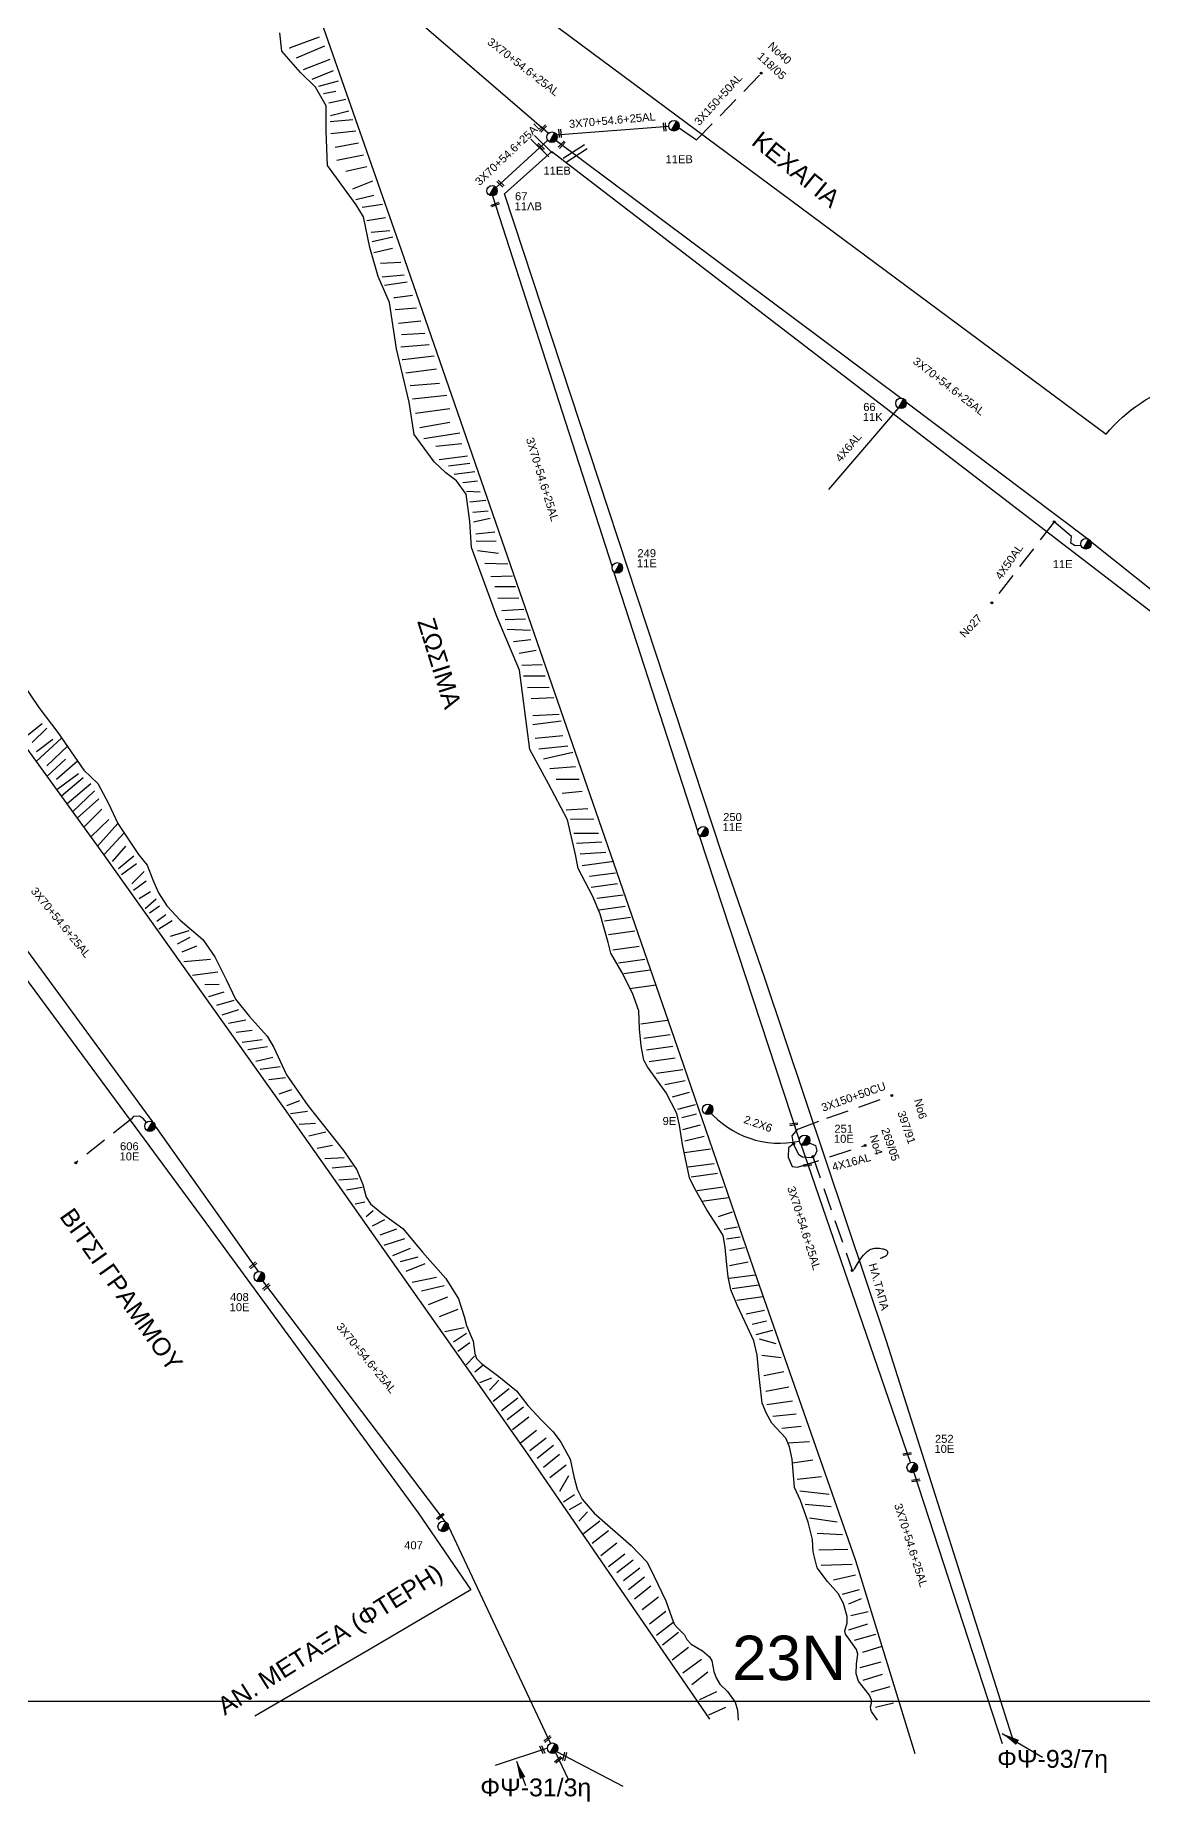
# Model space of a CAD drawing. Header units: millimetres. Extents: x 895 to 1951, y 728 to 1259.
# Drawn here: x 1257.2 to 1381.8, y 734.7 to 933.4 of the extents above; entities that cross this region are included whole.
import ezdxf

# ---------------------------------------------------------------- set-up
doc = ezdxf.new("R2010")
doc.units = ezdxf.units.MM
doc.linetypes.add('DASHED', pattern=[19.05, 12.7, -6.35])
for name, color, linetype in [('Άγνωστα', 7, 'Continuous'), ('Επιγραφές - Σχήματα', 7, 'Continuous'), ('Καλώδια ΧΤ   3x150+50AL', 7, 'DASHED'), ('Καλώδια ΧΤ   3x150+50CU', 7, 'DASHED'), ('Καλώδια ΧΤ   4x16AL', 7, 'DASHED'), ('Μηχανική τομή', 7, 'Continuous'), ('Στύλος ΦΜ', 7, 'Continuous'), ('Στύλος ΦΜ @ 1', 7, 'Continuous'), ('Συνδέσεις', 7, 'Continuous'), ('Συνεστραμμένα ΧΤ   3x70+54.6+25 AL', 7, 'SYN_LINE'), ('Τομή', 7, 'Continuous'), ('Υπόβαθρο ΔΕΗ', 7, 'Continuous'), ('Υπόγεια Καλώδια Δικτύου ΧΤ      2Χ6 CU', 7, 'DASHED'), ('Υπόγεια καλώδια Δικτύου ΧΤ και Παρ. ΧΤ - 3X150+70 AL', 7, 'DASHED'), ('Υπόγεια καλώδια Παροχών ΧΤ   4x50AL', 7, 'DASHED'), ('Υπόγεια καλώδια Παροχών ΧΤ   4x6', 7, 'DASHED')]:
    doc.layers.add(name, color=color, linetype=linetype)
doc.styles.add('arial', font='ARIAL.TTF')
doc.styles.get("Standard").update_dxf_attribs({"font": 'ARIAL.TTF'})
doc.linetypes.add('SYN_LINE', pattern='A,0.5,-0.0001,["/\\/\\/\\/",Standard,S=0.1,R=0,X=0,Y=-0.05],-0.25', length=0.7501)
doc.dimstyles.new('ISO-25', dxfattribs={"dimtxt": 2.5, "dimasz": 2.5, "dimexe": 1.25, "dimexo": 0.625, "dimtad": 1, "dimtxsty": 'Standard', "dimcen": 2.5, "dimadec": 0, "dimazin": 0, "dimtfac": 1, "dimtmove": 0, "dimatfit": 3, "dimfxl": 1, "dimarcsym": 0})

# ---------------------------------------------------------------- blocks, each defined once
blk = doc.blocks.new('ΥΠΑΡΧΩΝ ΤΣΙΜΕΝΤΕΝΙΟΣ ΣΤΥΛΟΣ')
at = {"layer": 'Στύλος ΦΜ'}
blk.add_hatch(color=7, dxfattribs=at).paths.add_polyline_path([(-1.29, -2.28, 0.574793), (2.62, 0, 0.268822), (1.3, 2.27)])
at = {"layer": 'Στύλος ΦΜ', "color": 7}
blk.add_line((-1.29, -2.28), (1.3, 2.27), dxfattribs=at)
blk.add_circle((0, 0), 2.62, dxfattribs=at)
at = {"layer": 'Στύλος ΦΜ', "flags": 4}
for tag, p in [('ΑΡΙΘΜΟΣ', (-4.68, 8.05)), ('ΤΥΠΟΣ', (-4.91, 3.03))]:
    blk.add_attdef(tag, p, '', height=4, dxfattribs=at)
blk = doc.blocks.new('ΜΗΧΑΝΙΚΗ ΤΟΜΗ')
at = {"layer": 'Μηχανική τομή', "ltscale": 40}
for p, q in [((-1.89, 0.78), (1.89, 0.78)), ((1.89, 0), (-1.89, 0))]:
    blk.add_line(p, q, dxfattribs=at)
blk = doc.blocks.new('ΤΟΜΗ')
at = {"layer": 'Τομή', "ltscale": 40}
for p, q in [((-5.68, 0), (5.68, 0)), ((5.68, -2.33), (-5.68, -2.33))]:
    blk.add_line(p, q, dxfattribs=at)
blk = doc.blocks.new('_ΣΥΝΔΕΣΗ')
at = {"layer": 'Συνδέσεις', "linetype": 'SYN_LINE', "ltscale": 40}
blk.add_hatch(color=256, dxfattribs=at).paths.add_polyline_path([(0.5, -0.01, 1), (-0.5, -0.01, 1)])
at = {"layer": 'Συνδέσεις'}
blk.add_circle((0, -0.01), 0.5, dxfattribs=at)

msp = doc.modelspace()

# ---------------------------------------------------------------- linework, layer by layer
at = {"layer": 'Άγνωστα', "color": 62, "linetype": 'DASHED', "ltscale": 0.2}
msp.add_lwpolyline([(1269.66, 811.1), (1269.33, 811.5), (1268.9, 811.79), (1268.2, 811.75), (1267.96, 811.45), (1261.72, 806.56)], dxfattribs=at)
at = {"layer": 'Άγνωστα', "color": 173, "linetype": 'DASHED', "ltscale": 0.2}
msp.add_lwpolyline([(1344.64, 807.25), (1349.07, 794.47)], dxfattribs=at)
at = {"layer": 'Επιγραφές - Σχήματα'}
msp.add_lwpolyline([(897.66, 745.99), (1897.31, 745.99), (1897.31, 1250.94), (897.66, 1250.94)], close=True, dxfattribs=at)
msp.add_lwpolyline([(1349.31, 794.57), (1349.56, 795.01), (1349.79, 795.38), (1349.99, 795.69), (1350.17, 795.95), (1350.34, 796.16), (1350.49, 796.33), (1350.63, 796.47), (1350.77, 796.59), (1350.9, 796.68), (1351.04, 796.76), (1351.17, 796.83), (1351.31, 796.88), (1351.44, 796.91), (1351.58, 796.94), (1351.72, 796.95), (1351.86, 796.96), (1352, 796.95), (1352.15, 796.94), (1352.29, 796.93), (1352.43, 796.9), (1352.56, 796.88), (1352.67, 796.84), (1352.78, 796.8), (1352.87, 796.76), (1352.94, 796.71), (1353, 796.66), (1353.04, 796.6), (1353.06, 796.54), (1353.07, 796.48), (1353.06, 796.42), (1353.04, 796.35), (1353.01, 796.29), (1352.97, 796.22), (1352.92, 796.15), (1352.85, 796.09), (1352.77, 796.03), (1352.67, 795.97), (1352.54, 795.91), (1352.4, 795.85), (1352.23, 795.8)], dxfattribs=at)
at = {"layer": 'Καλώδια ΧΤ   3x150+50AL', "ltscale": 0.2}
msp.add_lwpolyline([(1329.5, 923.06), (1331.56, 921.62), (1338.92, 929.15)], dxfattribs=at)
at = {"layer": 'Καλώδια ΧΤ   3x150+50CU', "color": 173, "ltscale": 0.2}
msp.add_lwpolyline([(1344.24, 808.8), (1344.95, 808.5), (1345.11, 807.9), (1344.86, 807.38), (1344.42, 807.13), (1343.49, 807.19), (1343.09, 807.46), (1342.49, 808.68), (1342.34, 809.59), (1342.96, 810.35), (1346.24, 811.57), (1353.54, 814.12)], dxfattribs=at)
at = {"layer": 'Καλώδια ΧΤ   4x16AL', "color": 173, "ltscale": 0.2}
msp.add_lwpolyline([(1342.49, 808.68), (1341.91, 808.24), (1341.88, 807.19), (1342.33, 806.15), (1342.92, 806.05), (1350.53, 808.51)], dxfattribs=at)
at = {"layer": 'Συνεστραμμένα ΧΤ   3x70+54.6+25 AL', "color": 30, "ltscale": 20}
for points in [[(1288.53, 945.09), (1314.92, 922.37)], [(1314.78, 740.71), (1308.9, 738.75)]]:
    msp.add_lwpolyline(points, dxfattribs=at)
at = {"layer": 'Συνεστραμμένα ΧΤ   3x70+54.6+25 AL', "ltscale": 20}
msp.add_lwpolyline([(1315.75, 922.2), (1328.44, 923.16)], dxfattribs=at)
at = {"layer": 'Συνεστραμμένα ΧΤ   3x70+54.6+25 AL', "color": 173, "ltscale": 20}
for points in [[(1314.82, 921.58), (1309.02, 916.27)], [(1308.59, 915.31), (1322.07, 873.61)], [(1322.23, 873.06), (1331.71, 843.79)], [(1343.14, 809.09), (1331.91, 843.35)], [(1355.64, 772.85), (1343.28, 808.72)], [(1356.01, 771.73), (1365.95, 741.25)]]:
    msp.add_lwpolyline(points, dxfattribs=at)
at = {"layer": 'Συνεστραμμένα ΧΤ   3x70+54.6+25 AL', "color": 151, "ltscale": 20}
for points in [[(1315.76, 921.56), (1354.6, 892.57)], [(1355.13, 892.15), (1375.57, 876.74), (1375.57, 876.74)], [(1375.88, 876.5), (1396.2, 860.3), (1396.2, 860.3)]]:
    msp.add_lwpolyline(points, dxfattribs=at)
at = {"layer": 'Συνεστραμμένα ΧΤ   3x70+54.6+25 AL', "color": 62, "ltscale": 20}
for points in [[(1253.8, 833.01), (1255.45, 831.49), (1270.35, 811.18)], [(1270.65, 810.67), (1282.24, 794.32)], [(1282.71, 793.27), (1303.24, 766.21)], [(1303.65, 765.65), (1315.12, 741.24)], [(1315.71, 740.23), (1317.14, 737.15)], [(1315.82, 740.33), (1323.27, 736.45)]]:
    msp.add_lwpolyline(points, dxfattribs=at)
at = {"layer": 'Υπόβαθρο ΔΕΗ'}
msp.add_lwpolyline([(1401.46, 945.34), (1403.34, 966.33), (1390.19, 976.26), (1369.37, 991.77), (1350.86, 1005.65), (1349.76, 1006.27), (1348.45, 1006.55), (1347.22, 1006.45), (1346.1, 1006.15), (1344.79, 1005.27), (1343.92, 1004.24), (1335.92, 993.32), (1326.54, 980.1), (1312.69, 960.95), (1303.24, 947.9), (1303.24, 947.9, 0.290184), (1304.38, 942.91), (1377.64, 888.51, -0.299099), (1396.45, 894.29)], format="xyb", close=True, dxfattribs=at)
for points in [[(1356.16, 740.09), (1349.47, 761.77), (1338.39, 793.51), (1330.14, 817.49), (1321.93, 841.25), (1298.05, 910.06), (1286.81, 942.22), (1285.74, 943.72), (1283.22, 945.34), (1209.46, 1000.87, 0.331413), (1203.13, 1000.91), (1168.85, 981.36, 0.491397), (1167.92, 974.75), (1189.46, 945.34), (1264.83, 841.25), (1286, 811.5), (1312.59, 773.73), (1333.03, 743.97)], [(1367.29, 741.26), (1352.92, 786.49), (1339.26, 827.32), (1334.46, 841.25), (1309.96, 915.57), (1315.28, 920.32), (1394.57, 859.47), (1394.57, 859.47, -0.261674), (1395.24, 857.21), (1394.18, 841.25), (1391.39, 797.28), (1388.57, 756.78), (1387.24, 738.94)], [(1194.37, 744.58), (1173.38, 782.52, -0.428322), (1177.53, 795.72), (1211.05, 814.67), (1231.17, 825.87, 0.097772), (1253.84, 830.33), (1276.35, 799.82), (1300.23, 767.19), (1306.18, 758.51), (1295.02, 751.97), (1281.86, 744.33)]]:
    msp.add_lwpolyline(points, format="xyb", dxfattribs=at)
for points in [[(1351.94, 743.88), (1351.24, 744.85), (1351.17, 745.05), (1351.14, 745.35), (1351.23, 745.77), (1351.25, 746.16), (1351.04, 746.68), (1349.79, 748.25), (1349.53, 749.06), (1349.56, 750.19), (1349.7, 751.28), (1349.56, 751.8), (1348.72, 752.96), (1348.33, 753.52), (1348.24, 753.91), (1348.51, 754.83), (1348.52, 755.52), (1348.11, 757), (1347.5, 758.13), (1346.29, 759.45), (1345.12, 761), (1344.67, 762.79), (1344.61, 764.17), (1344.11, 766.12), (1343.27, 768.56), (1342.58, 770.02), (1342.32, 773.21), (1342.02, 774.62), (1341.61, 775.6), (1340.05, 777.26), (1339.42, 778.35), (1338.96, 779.53), (1338.56, 782.87), (1338.38, 784.91), (1338, 786.53), (1337.3, 788.07), (1336.19, 790.46), (1335.42, 792.28), (1335.14, 793.73), (1334.95, 795.45), (1334.78, 797.07), (1334.57, 798.39), (1333.89, 799.46), (1332.74, 801.28), (1331.28, 803.79), (1330.76, 804.85), (1330.58, 805.75), (1329.98, 808.62), (1329.65, 810.8), (1329.34, 812.11), (1328.14, 814.42), (1326.03, 817.36), (1325.64, 818.12), (1325.34, 819.73), (1325.16, 821.61), (1325.08, 823.66), (1324.37, 825.64), (1323.15, 828.02), (1321.92, 830.14), (1321.62, 831.33), (1320.72, 834.52), (1319.88, 836.5), (1318.24, 839.67), (1317.93, 841.25), (1317.03, 845.15), (1314.91, 849.2), (1312.81, 853.04), (1311.63, 861.96), (1309.08, 868), (1306.24, 875.76), (1306.05, 878.71), (1305.65, 881.78), (1304.55, 883.28), (1303.34, 884.17), (1302.05, 885.4), (1299.8, 888.5), (1299.23, 892.12), (1297.81, 898.1), (1297.01, 903.32), (1295.75, 906.24), (1294.8, 909.52), (1294.11, 912.98), (1293.28, 914.3), (1290.05, 918.73), (1289.91, 922.59), (1289.91, 925.45), (1288.68, 927.56), (1287.02, 929.2), (1284.92, 931.61), (1284.68, 933.66)], [(1285.77, 931.95), (1285.89, 932.01), (1289.16, 933.22)], [(1289.72, 932.17), (1286.53, 930.8)], [(1287.33, 929.53), (1287.34, 929.54), (1290.35, 930.69)], [(1290.68, 929.37), (1288.29, 928.41)], [(1289.05, 927.68), (1291.27, 928.27)], [(1290.98, 927.08), (1289.58, 926.8)], [(1292.11, 926.18), (1290.19, 925.75)], [(1290.33, 923.7), (1292.9, 923.92)], [(1290.38, 924.38), (1292.46, 924.9)], [(1293.22, 922.62), (1290.41, 922.3)], [(1293.52, 921.24), (1290.92, 920.77)], [(1294.11, 919.91), (1294.1, 919.91), (1291.09, 919.29)], [(1292.11, 918.11), (1294.48, 918.63)], [(1292.91, 916.11), (1295.16, 917)], [(1295.27, 915.36), (1293.24, 914.86)], [(1296.24, 914.34), (1293.94, 914.01)], [(1296.58, 912.87), (1294.48, 912.52)], [(1297.06, 911.4), (1294.94, 911.19)], [(1295.07, 910.18), (1297.39, 910.72)], [(1295.26, 908.95), (1297.34, 909.45)], [(1295.99, 907.75), (1298.28, 907.88)], [(1296.2, 906.21), (1298.67, 906.43)], [(1296.47, 905.29), (1299.02, 905.67)], [(1297.52, 903.9), (1297.67, 903.9), (1299.59, 904.16)], [(1297.64, 902.54), (1300.06, 902.74)], [(1300.53, 901.24), (1298.03, 900.95)], [(1298.3, 898.34), (1301.48, 898.59)], [(1300.98, 899.86), (1298.35, 899.7)], [(1298.46, 896.93), (1298.51, 896.93), (1302.05, 897.33)], [(1298.87, 895.43), (1302.32, 895.88)], [(1302.64, 894.21), (1299.33, 893.94)], [(1299.62, 892.49), (1303.47, 892.89), (1303.47, 892.89)], [(1299.94, 890.87), (1303.79, 891.39)], [(1300.42, 889.28), (1303.79, 889.87)], [(1304.93, 888.65), (1300.89, 887.99)], [(1305.15, 887.44), (1302.23, 887.15)], [(1305.79, 886.06), (1302.62, 885.62), (1302.62, 885.62)], [(1306.04, 885.22), (1303.67, 884.92)], [(1304.28, 884.02), (1306.63, 884.31)], [(1305.25, 883.07), (1305.27, 883.08), (1306.92, 883.27)], [(1307.22, 882.01), (1305.68, 882.08)], [(1306.07, 880.92), (1307.84, 881.09)], [(1308.1, 879.87), (1306.38, 879.72)], [(1306.48, 878.67), (1308.36, 879.06)], [(1306.74, 877.29), (1308.87, 877.55)], [(1309.03, 876.49), (1306.78, 876.43)], [(1309.27, 875.11), (1306.9, 875.41)], [(1310.34, 873.9), (1307.74, 873.97)], [(1310.84, 872.56), (1308.43, 872.48)], [(1308.85, 871.4), (1308.91, 871.4), (1311.21, 871.39)], [(1309.22, 870.07), (1311.58, 870.1)], [(1309.67, 868.69), (1312.13, 868.82)], [(1312.33, 867.7), (1310.02, 867.64)], [(1310.27, 866.58), (1312.9, 866.48)], [(1310.97, 865.21), (1312.92, 865.43)], [(1311.61, 863.87), (1313.53, 864.22)], [(1314.18, 862.57), (1311.92, 862.48)], [(1255.7, 860.53), (1257.56, 857.79), (1259.69, 854.96), (1262.64, 850.74), (1264.19, 849.21), (1265.41, 846.99), (1266.46, 844.74), (1268.79, 841.25), (1269.74, 840.03), (1270.38, 838.38), (1271.03, 836.94), (1271.95, 835.47), (1273.47, 833.84), (1276, 831.69), (1277.38, 829.71), (1278.65, 827.18), (1279.7, 824.97), (1281.23, 823.06), (1283.24, 820.81), (1284.02, 819.54), (1285.44, 816.45), (1287.84, 813.02), (1291.84, 807.95), (1293.36, 805.78), (1294, 804.12), (1294.4, 802.71), (1294.87, 801.96), (1296.2, 800.86), (1298.5, 799.17), (1300.73, 796.49), (1303.37, 793.56), (1304.77, 791.24), (1305.42, 789.28), (1305.68, 788.27), (1306.43, 786.5), (1306.62, 785.09), (1306.8, 784.55), (1307.38, 784), (1309.31, 782.54), (1311.3, 780.9), (1312.6, 779.26), (1314.1, 777.64), (1315.45, 776.31), (1316.29, 775.15), (1317.36, 773.21), (1317.76, 771.28), (1318.14, 769.85), (1318.71, 768.74), (1320.05, 767.15), (1324.22, 763.53), (1326, 761.63), (1326.79, 760.03), (1328.1, 757.29), (1328.79, 755.38), (1329.04, 754.66), (1329.42, 754.24), (1330.2, 753.48), (1330.46, 752.94), (1330.94, 752.42), (1332.24, 751.66), (1333.04, 750.99), (1333.3, 750.52), (1333.5, 749.32), (1333.76, 748.63), (1334.19, 747.93), (1335.04, 747.09), (1335.91, 745.88), (1336.19, 744.98), (1336.26, 743.85)], [(1314.52, 861.28), (1312.09, 861.29)], [(1312.53, 860.02), (1315, 860.07)], [(1315.49, 858.86), (1312.94, 858.76)], [(1313.15, 856.88), (1316.09, 857.04)], [(1256.09, 854.52), (1257.94, 855.97)], [(1256.8, 853.83), (1258.48, 855.44)], [(1316.34, 856.24), (1313.15, 855.81)], [(1316.51, 854.57), (1313.42, 854.29)], [(1257.27, 851.69), (1260.13, 854.33)], [(1257.31, 852.83), (1259.12, 854.22)], [(1258.46, 851.22), (1260.78, 853.41)], [(1317.1, 853.42), (1313.82, 853.1)], [(1314.33, 852.01), (1317.63, 852.74)], [(1260.56, 851.98), (1258.48, 850.02)], [(1259.56, 849.7), (1261.92, 851.78)], [(1317.94, 851.11), (1315.06, 850.88)], [(1262.02, 850.32), (1259.57, 848.51)], [(1262.55, 849.86), (1260.1, 847.79)], [(1263.43, 849.19), (1260.73, 846.91)], [(1263.82, 848.41), (1261.36, 846.04)], [(1318.35, 849.66), (1315.78, 849.66)], [(1264.31, 847.49), (1261.89, 845.31)], [(1318.7, 848.33), (1316.46, 848.1)], [(1316.88, 846.25), (1319.35, 846.41)], [(1264.65, 846.32), (1262.62, 844.31)], [(1265.44, 845.18), (1263.41, 843.22)], [(1264.16, 842.18), (1266.46, 844.74)], [(1317.38, 845.21), (1317.42, 845.21), (1320.02, 845.26)], [(1264.93, 841.25), (1267.17, 843.68)], [(1317.76, 843.63), (1320.53, 843.65)], [(1320.91, 842.61), (1318.07, 842.48)], [(1265.84, 840.44), (1267.36, 842.17)], [(1266.52, 839.67), (1268.24, 841.09)], [(1318.47, 841.32), (1321.36, 841.49)], [(1318.71, 839.99), (1322.26, 840.48)], [(1266.85, 838.97), (1268.56, 840.24)], [(1268.01, 837.94), (1269.4, 839.34)], [(1319.51, 838.79), (1322.46, 839.19)], [(1268.21, 837.21), (1269.65, 838.29)], [(1268.86, 836.28), (1270.13, 837.06)], [(1319.71, 837.57), (1322.66, 837.97)], [(1320.36, 836.31), (1323.31, 836.72)], [(1269.51, 835.18), (1270.78, 836.24)], [(1270, 834.67), (1271.15, 835.48)], [(1270.85, 833.73), (1271.85, 834.49)], [(1320.58, 835.02), (1323.53, 835.43)], [(1271.08, 832.89), (1272.55, 833.82)], [(1272.37, 832.07), (1274.48, 832.68)], [(1321.19, 833.78), (1324.14, 834.19)], [(1321.66, 832.24), (1324.61, 832.65)], [(1273.18, 831.18), (1274.6, 831.95)], [(1273.69, 830.28), (1275.33, 830.95)], [(1322.14, 830.52), (1325.09, 830.93)], [(1273.86, 829.19), (1276.88, 829.47)], [(1322.79, 829.05), (1325.74, 829.46)], [(1274.87, 827.66), (1277.71, 828.03)], [(1276.25, 826.61), (1277.86, 826.65)], [(1323.4, 827.86), (1326.35, 828.27)], [(1324.04, 826.17), (1326.99, 826.57)], [(1276.69, 825.28), (1278.42, 825.79)], [(1277.59, 824.3), (1279.55, 824.84)], [(1278.18, 823.19), (1280.06, 823.81)], [(1278.9, 822.25), (1280.85, 822.65)], [(1325.29, 822.18), (1328.25, 822.59)], [(1279.77, 821.26), (1281.55, 821.48)], [(1325.64, 820.57), (1328.59, 820.98)], [(1280.43, 820.13), (1282.69, 820.43)], [(1281.07, 819.29), (1283.3, 819.63)], [(1325.94, 819.26), (1328.9, 819.67)], [(1281.97, 817.98), (1283.9, 818.45)], [(1282.48, 817.08), (1284.72, 817.39)], [(1326.22, 817.96), (1329.17, 818.36)], [(1327.06, 816.66), (1330.01, 817.07)], [(1283.45, 815.93), (1283.43, 815.93), (1285.33, 816.17)], [(1284.6, 814.32), (1286.01, 814.82)], [(1327.99, 815.36), (1330.3, 815.82)], [(1285.46, 813.01), (1286.94, 813.56)], [(1328.84, 813.98), (1330.78, 814.5)], [(1329.46, 812.59), (1331.43, 813.13)], [(1285.86, 812.09), (1287.81, 812.36)], [(1286.87, 810.9), (1288.69, 811.02)], [(1329.91, 811.66), (1331.57, 812.05)], [(1330.01, 810.31), (1332, 810.84)], [(1287.93, 809.61), (1289.85, 810.04)], [(1330.26, 809.03), (1332.41, 809.54)], [(1288.88, 808.2), (1290.61, 808.56)], [(1289.76, 807.06), (1291.93, 807.17)], [(1330.19, 807.71), (1333.14, 808.12)], [(1290.58, 806.01), (1292.86, 806.21)], [(1291.3, 804.66), (1293.44, 804.79)], [(1330.61, 806.09), (1333.56, 806.49)], [(1330.96, 804.98), (1333.91, 805.38)], [(1292.18, 803.51), (1293.93, 803.82)], [(1331.62, 803.46), (1334.57, 803.86)], [(1293.14, 801.95), (1294.25, 802.16)], [(1294.4, 800.51), (1295.18, 801.21)], [(1332.17, 802.23), (1335.12, 802.64)], [(1334.02, 800.51), (1335.61, 801.05)], [(1295.09, 799.46), (1296.51, 800.18)], [(1295.98, 798.44), (1297.83, 799.12)], [(1334.69, 799.08), (1336.19, 799.37)], [(1296.42, 797.29), (1298.75, 798.04)], [(1297.4, 796.15), (1299.39, 796.95)], [(1334.93, 798.02), (1336.46, 798.25)], [(1335.31, 796.74), (1336.95, 797.03)], [(1298.27, 795.46), (1300.23, 795.97)], [(1298.9, 794.37), (1301.02, 795.25)], [(1335.26, 795.02), (1337.37, 795.43)], [(1299.57, 793.12), (1302.32, 793.7)], [(1300.63, 792.14), (1303.17, 792.76)], [(1335.25, 793.57), (1338.2, 793.97)], [(1335.59, 792.43), (1338.54, 792.83)], [(1301.39, 790.61), (1303.58, 791.49)], [(1336.08, 791.12), (1339.03, 791.53)], [(1302.66, 789.27), (1304.76, 790.11)], [(1337.14, 789.57), (1339.22, 789.99)], [(1303.25, 787.57), (1305.41, 788.02)], [(1304.2, 786.42), (1305.68, 787.4)], [(1337.82, 788.42), (1339.44, 788.77)], [(1338.26, 787.25), (1340.14, 787.74)], [(1304.69, 785.36), (1306.07, 786.33)], [(1338.62, 786.77), (1340.48, 786.22)], [(1338.91, 784.93), (1341.08, 784.66)], [(1305.64, 783.83), (1306.59, 784.79)], [(1306.6, 783.03), (1307.51, 783.78)], [(1339.12, 782.64), (1341.39, 783.07)], [(1307.17, 781.85), (1308.52, 782.39)], [(1308.27, 780.99), (1309.32, 782.11)], [(1308.67, 779.73), (1310.5, 781.16)], [(1339.36, 780.89), (1341.96, 781.37)], [(1309.61, 778.69), (1311.45, 780.12)], [(1310.25, 777.67), (1312.08, 779.11)], [(1339.48, 779.39), (1342.37, 779.79)], [(1310.86, 776.55), (1312.69, 777.99)], [(1340.16, 778.05), (1342.79, 778.34)], [(1341.17, 776.7), (1343.35, 776.94)], [(1311.74, 775.07), (1313.57, 776.5)], [(1312.82, 774.21), (1314.65, 775.64)], [(1341.84, 775.06), (1344.28, 775.22)], [(1313.63, 773.34), (1315.46, 774.78)], [(1314.33, 772.33), (1316.16, 773.77)], [(1342.36, 772.81), (1344.65, 773.15)], [(1315.07, 771.15), (1316.9, 772.58)], [(1316.19, 769.61), (1317.2, 771.39)], [(1342.87, 770.99), (1345.61, 771.27)], [(1316.6, 768.41), (1317.83, 769.23)], [(1343.18, 769.65), (1346.48, 769.3)], [(1317.27, 767.55), (1318.65, 768.35)], [(1318.32, 766.26), (1319.31, 767.31)], [(1343.79, 768.17), (1346.71, 767.91)], [(1318.85, 764.85), (1320.68, 766.28)], [(1319.83, 763.78), (1321.66, 765.21)], [(1344.29, 766.64), (1347.4, 766.18)], [(1320.78, 762.38), (1322.61, 763.81)], [(1345.15, 764.91), (1348, 764.75)], [(1345.32, 763.04), (1348.57, 763.09)], [(1321.65, 761.14), (1323.48, 762.58)], [(1322.61, 760.47), (1324.44, 761.9)], [(1323.35, 759.57), (1325.18, 761)], [(1345.57, 761.29), (1349.07, 761.42)], [(1323.89, 758.57), (1325.72, 760)], [(1346.97, 759.66), (1349.43, 760.21)], [(1324.58, 757.53), (1326.42, 758.96)], [(1325.43, 756.32), (1327.27, 757.75)], [(1347.99, 758.03), (1349.91, 758.55)], [(1348.68, 756.95), (1350.12, 757.55)], [(1326.27, 754.69), (1328.1, 756.12)], [(1348.92, 755.63), (1350.87, 756.09)], [(1327.06, 753.41), (1328.9, 754.84)], [(1327.72, 752.35), (1329.55, 753.78)], [(1348.7, 754.03), (1350.84, 754.7)], [(1349.32, 752.88), (1351.73, 753.55)], [(1328.82, 750.64), (1330.66, 752.07)], [(1350.26, 751.52), (1352.43, 752.19)], [(1330.03, 749.2), (1332.11, 750.73)], [(1331.02, 747.86), (1332.85, 749.29)], [(1349.97, 749.78), (1352.32, 750.43)], [(1331.93, 746.19), (1333.84, 747.09)], [(1350.32, 748.36), (1352.5, 749.03)], [(1351.22, 747.04), (1353.35, 747.66)], [(1332.94, 744.45), (1334.85, 745.34)], [(1351.7, 745.31), (1353.72, 745.8)]]:
    msp.add_lwpolyline(points, dxfattribs=at)
at = {"layer": 'Υπόγεια Καλώδια Δικτύου ΧΤ      2Χ6 CU', "color": 173, "linetype": 'SYN_LINE', "ltscale": 10}
msp.add_arc((1340.93, 819.31), 10.55, 220.5901, 281.9885, dxfattribs=at)
at = {"layer": 'Υπόγεια καλώδια Παροχών ΧΤ   4x50AL', "color": 151, "ltscale": 0.2}
msp.add_lwpolyline([(1374.82, 876.01), (1374.15, 875.94), (1373.66, 876.24), (1373.74, 877.01), (1371.79, 878.65), (1364.78, 869.56), (1364.78, 869.56)], dxfattribs=at)
at = {"layer": 'Υπόγεια καλώδια Παροχών ΧΤ   4x6', "color": 151, "linetype": 'SYN_LINE', "ltscale": 20}
msp.add_lwpolyline([(1354.28, 891.47), (1346.41, 882.28)], dxfattribs=at)

# ---------------------------------------------------------------- block references
at = {"layer": 'Μηχανική τομή'}
for p, xscale, yscale, zscale, rotation in [((1314.23, 922.96), 0.2500000000000828, 0.2500000000000828, 0.2500000000000828, 226.8618093897773), ((1316.11, 922.35), 0.2500000000000396, 0.2500000000000396, 0.2500000000000396, 273.8867003875091), ((1327.88, 923.07), 0.2499999999999828, 0.2499999999999828, 0.2499999999999828, 273.88670038751), ((1314.1, 920.92), 0.2500000000000548, 0.2500000000000548, 0.2500000000000548, 136.0412708621239), ((1316.33, 921.14), 0.2500000000000828, 0.2500000000000828, 0.2500000000000828, 226.8618093897773), ((1309.57, 916.77), 0.2500000000000548, 0.2500000000000548, 0.2500000000000548, 136.0412708621239), ((1308.87, 914.43), 0.2500000000000546, 0.2500000000000546, 0.2500000000000546, 201.3517285159935), ((1342.48, 811), 0.2499999999999434, 0.2499999999999434, 0.2499999999999434, 188.7612111349628), ((1344.03, 806.4), 0.2499999999999434, 0.2499999999999434, 0.2499999999999434, 188.7612111349628), ((1281.6, 795.1), 0.2499999999999575, 0.2499999999999575, 0.2499999999999575, 220.8230812417952), ((1283.1, 792.66), 0.2499999999999575, 0.2499999999999575, 0.2499999999999575, 220.8230812417952), ((1355.24, 773.89), 0.2499999999999434, 0.2499999999999434, 0.2499999999999434, 188.7612111349628), ((1356.22, 770.92), 0.2499999999999434, 0.2499999999999434, 0.2499999999999434, 188.7612111349628), ((1302.68, 766.84), 0.2499999999999575, 0.2499999999999575, 0.2499999999999575, 220.8230812417952), ((1314.73, 741.82), 0.2499999999999575, 0.2499999999999575, 0.2499999999999575, 220.8230812417952), ((1314.12, 740.51), 0.249999999999968, 0.249999999999968, 0.249999999999968, 292.3751120522339), ((1315.95, 739.48), 0.2499999999999575, 0.2499999999999575, 0.2499999999999575, 220.8230812417952), ((1316.64, 739.8), 0.249999999999977, 0.249999999999977, 0.249999999999977, 255.4756830210644)]:
    msp.add_blockref('ΜΗΧΑΝΙΚΗ ΤΟΜΗ', p, dxfattribs=dict(at, xscale=xscale, yscale=yscale, zscale=zscale, rotation=rotation))
at = {"layer": 'Στύλος ΦΜ @ 1', "ltscale": 40}
ref = msp.add_blockref('ΥΠΑΡΧΩΝ ΤΣΙΜΕΝΤΕΝΙΟΣ ΣΤΥΛΟΣ', (1315.3, 921.92), dxfattribs=dict(at, xscale=0.2249999999999091, yscale=0.2249999999999091, zscale=0.2249999999999091))
ref.add_attrib('ΤΥΠΟΣ', '11EB', (1314.34, 917.71), dxfattribs={"layer": 'Στύλος ΦΜ', "height": 0.9, "flags": 4})
ref = msp.add_blockref('ΥΠΑΡΧΩΝ ΤΣΙΜΕΝΤΕΝΙΟΣ ΣΤΥΛΟΣ', (1329.03, 923.21), dxfattribs=dict(at, xscale=0.2249999999999091, yscale=0.2249999999999091, zscale=0.2249999999999091))
ref.add_attrib('ΤΥΠΟΣ', '11EB', (1328.07, 919), dxfattribs={"layer": 'Στύλος ΦΜ', "height": 0.9, "flags": 4})
ref = msp.add_blockref('ΥΠΑΡΧΩΝ ΤΣΙΜΕΝΤΕΝΙΟΣ ΣΤΥΛΟΣ', (1308.56, 915.9), dxfattribs=dict(at, xscale=0.2249999999999091, yscale=0.2249999999999091, zscale=0.2249999999999091))
ref.add_attrib('ΤΥΠΟΣ', '11ΛB', (1311.09, 913.7), dxfattribs={"layer": 'Στύλος ΦΜ', "height": 0.9, "flags": 4})
ref.add_attrib('ΑΡΙΘΜΟΣ', '67', (1311.14, 914.83), dxfattribs={"layer": 'Στύλος ΦΜ', "height": 0.9, "flags": 4})
ref = msp.add_blockref('ΥΠΑΡΧΩΝ ΤΣΙΜΕΝΤΕΝΙΟΣ ΣΤΥΛΟΣ', (1354.57, 891.99), dxfattribs=dict(at, xscale=0.2249999999999091, yscale=0.2249999999999091, zscale=0.2249999999999091))
ref.add_attrib('ΤΥΠΟΣ', '11K', (1350.27, 890), dxfattribs={"layer": 'Στύλος ΦΜ', "height": 0.9, "flags": 4})
ref.add_attrib('ΑΡΙΘΜΟΣ', '66', (1350.32, 891.13), dxfattribs={"layer": 'Στύλος ΦΜ', "height": 0.9, "flags": 4})
ref = msp.add_blockref('ΥΠΑΡΧΩΝ ΤΣΙΜΕΝΤΕΝΙΟΣ ΣΤΥΛΟΣ', (1375.38, 876.19), dxfattribs=dict(at, xscale=0.2249999999999091, yscale=0.2249999999999091, zscale=0.2249999999999091))
ref.add_attrib('ΤΥΠΟΣ', '11E', (1371.64, 873.45), dxfattribs={"layer": 'Στύλος ΦΜ', "height": 0.9, "flags": 4})
ref = msp.add_blockref('ΥΠΑΡΧΩΝ ΤΣΙΜΕΝΤΕΝΙΟΣ ΣΤΥΛΟΣ', (1322.65, 873.48), dxfattribs=dict(at, xscale=0.2249999999999091, yscale=0.2249999999999091, zscale=0.2249999999999091))
ref.add_attrib('ΤΥΠΟΣ', '11E', (1324.85, 873.55), dxfattribs={"layer": 'Στύλος ΦΜ', "height": 0.9, "flags": 4})
ref.add_attrib('ΑΡΙΘΜΟΣ', '249', (1324.91, 874.68), dxfattribs={"layer": 'Στύλος ΦΜ', "height": 0.9, "flags": 4})
ref = msp.add_blockref('ΥΠΑΡΧΩΝ ΤΣΙΜΕΝΤΕΝΙΟΣ ΣΤΥΛΟΣ', (1332.3, 843.8), dxfattribs=dict(at, xscale=0.2249999999999091, yscale=0.2249999999999091, zscale=0.2249999999999091))
ref.add_attrib('ΤΥΠΟΣ', '11E', (1334.5, 843.87), dxfattribs={"layer": 'Στύλος ΦΜ', "height": 0.9, "flags": 4})
ref.add_attrib('ΑΡΙΘΜΟΣ', '250', (1334.56, 845), dxfattribs={"layer": 'Στύλος ΦΜ', "height": 0.9, "flags": 4})
ref = msp.add_blockref('ΥΠΑΡΧΩΝ ΤΣΙΜΕΝΤΕΝΙΟΣ ΣΤΥΛΟΣ', (1332.82, 812.57), dxfattribs=dict(at, xscale=0.2249999999999091, yscale=0.2249999999999091, zscale=0.2249999999999091))
ref.add_attrib('ΤΥΠΟΣ', '9E', (1327.74, 810.81), dxfattribs={"layer": 'Στύλος ΦΜ', "height": 0.9, "flags": 4})
ref = msp.add_blockref('ΥΠΑΡΧΩΝ ΤΣΙΜΕΝΤΕΝΙΟΣ ΣΤΥΛΟΣ', (1270.06, 810.67), dxfattribs=dict(at, xscale=0.2249999999999091, yscale=0.2249999999999091, zscale=0.2249999999999091))
ref.add_attrib('ΤΥΠΟΣ', '10E', (1266.64, 806.83), dxfattribs={"layer": 'Στύλος ΦΜ', "height": 0.9, "flags": 4})
ref.add_attrib('ΑΡΙΘΜΟΣ', '606', (1266.7, 807.97), dxfattribs={"layer": 'Στύλος ΦΜ', "height": 0.9, "flags": 4})
ref = msp.add_blockref('ΥΠΑΡΧΩΝ ΤΣΙΜΕΝΤΕΝΙΟΣ ΣΤΥΛΟΣ', (1343.73, 809.09), dxfattribs=dict(at, xscale=0.2249999999999091, yscale=0.2249999999999091, zscale=0.2249999999999091))
ref.add_attrib('ΤΥΠΟΣ', '10E', (1347.02, 808.81), dxfattribs={"layer": 'Στύλος ΦΜ', "height": 0.9, "flags": 4})
ref.add_attrib('ΑΡΙΘΜΟΣ', '251', (1347.07, 809.94), dxfattribs={"layer": 'Στύλος ΦΜ', "height": 0.9, "flags": 4})
ref = msp.add_blockref('ΥΠΑΡΧΩΝ ΤΣΙΜΕΝΤΕΝΙΟΣ ΣΤΥΛΟΣ', (1282.37, 793.75), dxfattribs=dict(at, xscale=0.2249999999999091, yscale=0.2249999999999091, zscale=0.2249999999999091))
ref.add_attrib('ΤΥΠΟΣ', '10E', (1279.03, 789.87), dxfattribs={"layer": 'Στύλος ΦΜ', "height": 0.9, "flags": 4})
ref.add_attrib('ΑΡΙΘΜΟΣ', '408', (1279.08, 791), dxfattribs={"layer": 'Στύλος ΦΜ', "height": 0.9, "flags": 4})
ref = msp.add_blockref('ΥΠΑΡΧΩΝ ΤΣΙΜΕΝΤΕΝΙΟΣ ΣΤΥΛΟΣ', (1355.83, 772.29), dxfattribs=dict(at, xscale=0.2249999999999091, yscale=0.2249999999999091, zscale=0.2249999999999091))
ref.add_attrib('ΤΥΠΟΣ', '10E', (1358.33, 773.93), dxfattribs={"layer": 'Στύλος ΦΜ', "height": 0.9, "flags": 4})
ref.add_attrib('ΑΡΙΘΜΟΣ', '252', (1358.39, 775.06), dxfattribs={"layer": 'Στύλος ΦΜ', "height": 0.9, "flags": 4})
ref = msp.add_blockref('ΥΠΑΡΧΩΝ ΤΣΙΜΕΝΤΕΝΙΟΣ ΣΤΥΛΟΣ', (1303.06, 765.65), dxfattribs=dict(at, xscale=0.2249999999999091, yscale=0.2249999999999091, zscale=0.2249999999999091))
ref.add_attrib('ΤΥΠΟΣ', '407', (1298.67, 763.09), dxfattribs={"layer": 'Στύλος ΦΜ', "height": 0.9, "flags": 4})
at = {"layer": 'Στύλος ΦΜ @ 1', "ltscale": 40, "xscale": 0.2249999999999091, "yscale": 0.2249999999999091, "zscale": 0.2249999999999091}
msp.add_blockref('ΥΠΑΡΧΩΝ ΤΣΙΜΕΝΤΕΝΙΟΣ ΣΤΥΛΟΣ', (1315.37, 740.71), dxfattribs=at)
at = {"layer": 'Συνδέσεις', "xscale": 0.2249999999999091, "yscale": 0.2249999999999091, "zscale": 0.2249999999999091}
for p in [(1338.83, 929.13), (1371.79, 878.65), (1364.78, 869.56), (1353.54, 814.12), (1342.49, 808.69), (1261.72, 806.56), (1344.64, 807.25), (1350.54, 808.52), (1349.07, 794.46)]:
    msp.add_blockref('_ΣΥΝΔΕΣΗ', p, dxfattribs=at)
at = {"layer": 'Τομή'}
for p, xscale, yscale, zscale, rotation in [((1314.33, 921.13), 0.250000000000071, 0.250000000000071, 0.250000000000071, 315.6628213279167), ((1318.08, 919.83), 0.2500000000000076, 0.2500000000000076, 0.2500000000000076, 212.8967565802336)]:
    msp.add_blockref('ΤΟΜΗ', p, dxfattribs=dict(at, xscale=xscale, yscale=yscale, zscale=zscale, rotation=rotation))

# ---------------------------------------------------------------- texts
at = {"layer": 'Επιγραφές - Σχήματα', "color": 7, "char_height": 2, "attachment_point": 1}
for s, insert, width, rotation in [('ΚΕΧΑΓΙΑ', (1338.87, 922.74), 34.2585, 321.0342), ('ΖΩΣΙΜΑ', (1302.03, 868.06), 34.2585, 287.3497), ('ΒΙΤΣΙ ΓΡΑΜΜΟΥ', (1261.45, 801.69), 84.1859, 305.1869), ('ΑΝ. ΜΕΤΑΞΑ (ΦΤΕΡΗ) ', (1277.42, 746.04), 84.1859, 32.1197)]:
    msp.add_mtext(s, dxfattribs=dict(at, insert=insert, width=width, rotation=rotation))
at = {"layer": 'Επιγραφές - Σχήματα', "char_height": 0.9, "width": 42.0929, "attachment_point": 1, "rotation": 285.2864, "style": 'arial'}
for s, insert in [('No6', (1356.9, 813.86)), ('No4', (1351.91, 809.81)), ('ΗΛ.ΤΑΠΑ', (1351.8, 795.37))]:
    msp.add_mtext(s, dxfattribs=dict(at, insert=insert))
at = {"layer": 'Επιγραφές - Σχήματα', "ltscale": 40, "char_height": 0.9, "width": 23.5114, "attachment_point": 1, "rotation": 289.0876, "style": 'arial'}
for s, insert in [('{\\fArial|b0|i0|c161|p34;397/91}', (1355, 812.51)), ('{\\fArial|b0|i0|c161|p34;269/05}', (1353.18, 810.59))]:
    msp.add_mtext(s, dxfattribs=dict(at, insert=insert))
at = {"layer": 'Επιγραφές - Σχήματα', "insert": (1335.56, 753.37), "char_height": 5, "width": 21.3301, "attachment_point": 1}
msp.add_mtext('23N', dxfattribs=at)
at = {"layer": 'Επιγραφές - Σχήματα', "char_height": 2, "width": 42.0929, "attachment_point": 1, "style": 'arial'}
for s, insert in [('ΦΨ-93/7η', (1365.38, 740.51)), ('ΦΨ-31/3η', (1307.23, 737.3))]:
    msp.add_mtext(s, dxfattribs=dict(at, insert=insert))
at = {"layer": 'Καλώδια ΧΤ   3x150+50AL', "ltscale": 0.2, "insert": (1331.21, 923.77), "char_height": 0.9, "width": 84.1859, "attachment_point": 1, "rotation": 47.6836}
msp.add_mtext('3X150+50AL', dxfattribs=at)
at = {"layer": 'Καλώδια ΧΤ   3x150+50CU', "color": 7, "char_height": 0.9, "width": 84.1859, "attachment_point": 1}
for s, insert, rotation in [('3X150+50CU', (1345.5, 813.15), 19.4638), ('2.2X6', (1337.09, 811.92), 340.5611)]:
    msp.add_mtext(s, dxfattribs=dict(at, insert=insert, rotation=rotation))
at = {"layer": 'Καλώδια ΧΤ   4x16AL', "color": 7, "insert": (1346.71, 806.49), "char_height": 0.9, "width": 84.1859, "attachment_point": 1, "rotation": 15.2105}
msp.add_mtext('4X16AL', dxfattribs=at)
at = {"layer": 'Συνεστραμμένα ΧΤ   3x70+54.6+25 AL', "color": 7, "char_height": 0.9, "width": 84.1859, "attachment_point": 1}
for insert, rotation in [((1308.49, 933.18), 322.3302), ((1317.17, 923.85), 5.051), ((1306.54, 917.07), 43.5215), ((1356.37, 897.26), 322.3302), ((1313.22, 888.24), 287.0555), ((1257.3, 837.67), 309.2954), ((1342.61, 804.02), 287.545), ((1291.67, 788.67), 309.2954), ((1354.64, 768.35), 287.545)]:
    msp.add_mtext('3X70+54.6+25AL', dxfattribs=dict(at, insert=insert, rotation=rotation))
at = {"layer": 'Υπόγεια καλώδια Δικτύου ΧΤ και Παρ. ΧΤ - 3X150+70 AL', "color": 7, "char_height": 0.9, "width": 84.1859, "attachment_point": 1}
for s, insert, rotation in [('No40', (1340.13, 932.73), 317.4536), ('118/05', (1338.92, 931.57), 317.4536), ('No27', (1361.07, 866.16), 47.0675)]:
    msp.add_mtext(s, dxfattribs=dict(at, insert=insert, rotation=rotation))
at = {"layer": 'Υπόγεια καλώδια Παροχών ΧΤ   4x50AL', "color": 7, "insert": (1365.09, 872.59), "char_height": 0.9, "width": 84.1859, "attachment_point": 1, "rotation": 55.3948}
msp.add_mtext('4X50AL', dxfattribs=at)
at = {"layer": 'Υπόγεια καλώδια Παροχών ΧΤ   4x6', "color": 7, "insert": (1347.09, 885.9), "char_height": 0.9, "width": 84.1859, "attachment_point": 1, "rotation": 49.9137}
msp.add_mtext('4X6AL', dxfattribs=at)

# ---------------------------------------------------------------- leaders
at = {"layer": 'Επιγραφές - Σχήματα', "ltscale": 40}
for points in [[(1365.95, 742.37), (1370.48, 739.71)], [(1311.29, 739.24), (1312.32, 736.5)]]:
    msp.add_leader(points, dimstyle='ISO-25', override={"dimasz": 2, "dimtad": 0}, dxfattribs=at)

doc.saveas('drawing.dxf')
